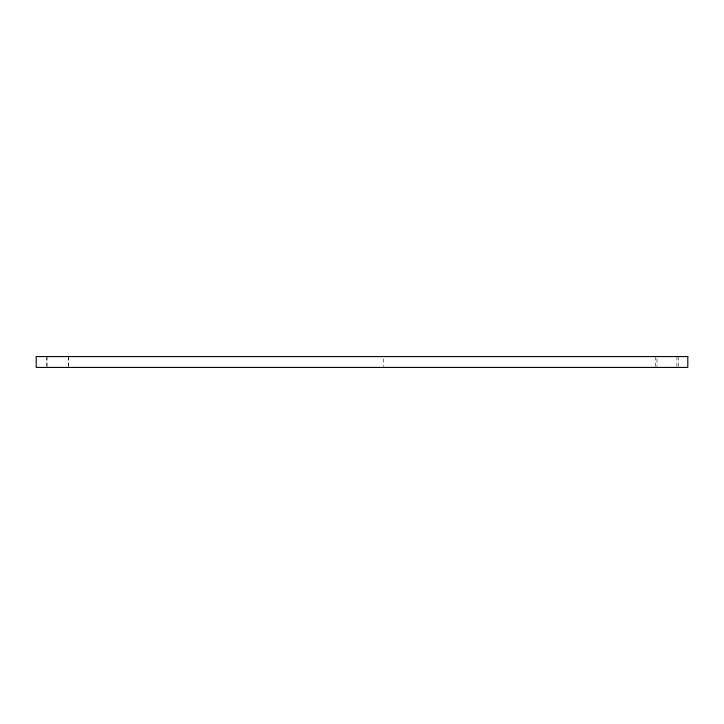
<?xml version="1.0" encoding="UTF-8"?>
<svg xmlns="http://www.w3.org/2000/svg" width="724" height="724" viewBox="0 0 724 724"><rect width="100%" height="100%" fill="white"/><g stroke="black" fill="none" stroke-linecap="round" stroke-linejoin="round"><path stroke-width="0.54" stroke-dasharray="3.62 2.71" d="M678.696 356.57L678.696 366.344M676.895 356.57L676.895 366.344M656.976 358.742L656.976 366.344M655.265 356.57L655.265 366.344M383.72 358.742L383.72 366.344M68.708 356.57L68.708 366.344M68.4 356.57L68.4 366.344M47.132 356.57L47.132 366.344M46.698 356.57L46.698 366.344"/><path stroke-width="1.09" d="M687.8 356.57L36.2 356.57L36.2 367.43L687.8 367.43L687.8 356.57"/></g></svg>
